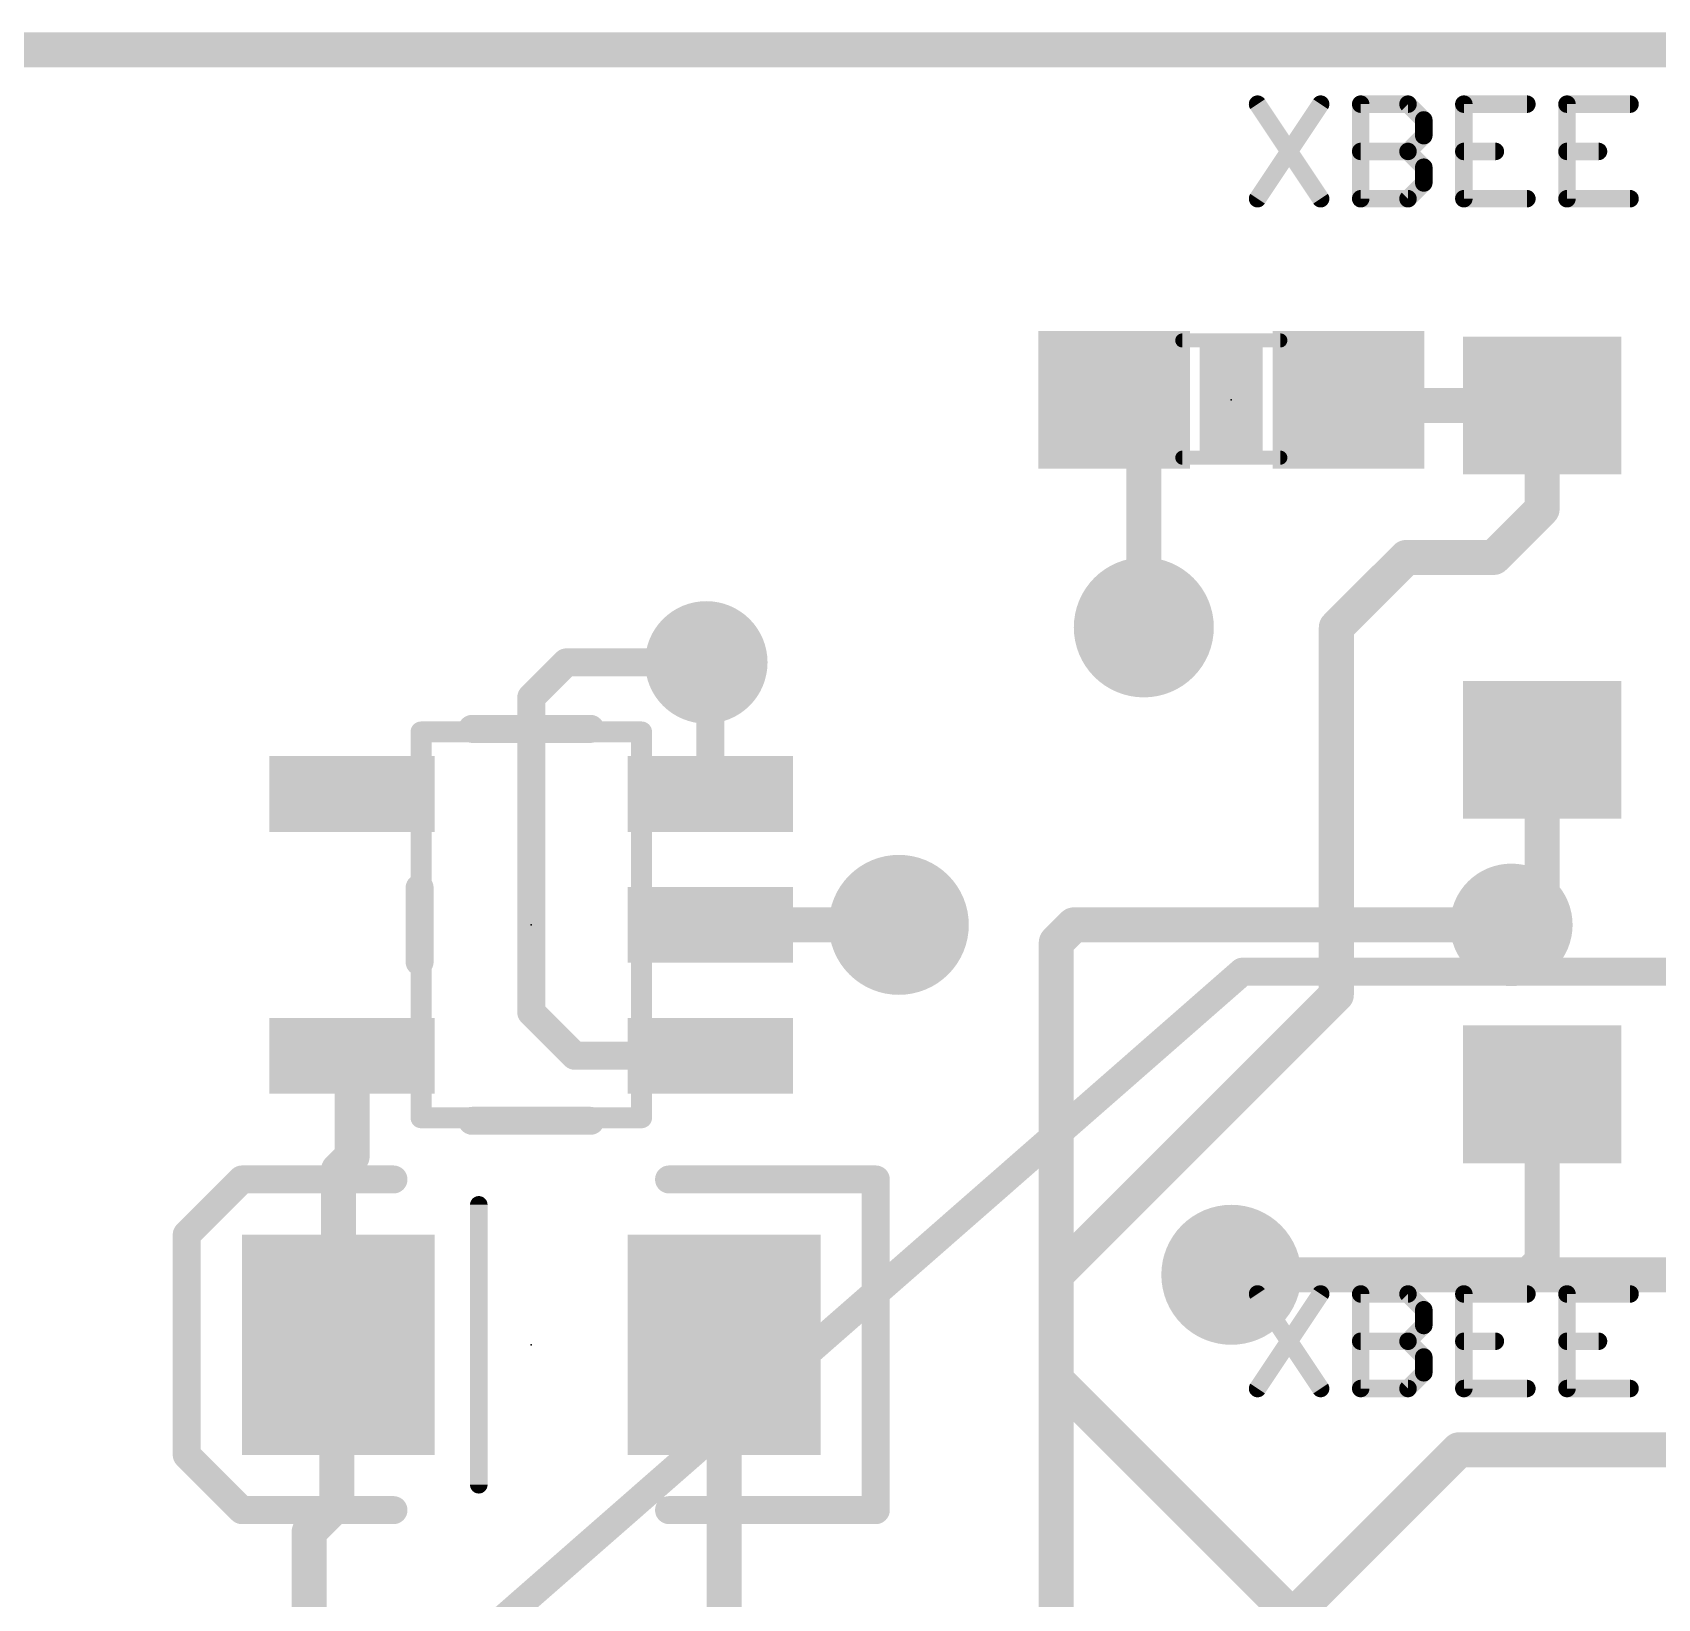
# Model space of a CAD drawing. Extents: x -27 to 95, y -17 to 50.
# Drawn here: x 33.21 to 45, y 38.29 to 49.66 of the extents above; entities that cross this region are included whole.
import ezdxf

# ---------------------------------------------------------------- set-up
doc = ezdxf.new("R2010")
doc.units = 0
for name, color, linetype in [('1', 12, 'CONTINUOUS'), ('16', 132, 'CONTINUOUS'), ('18', 110, 'CONTINUOUS'), ('20', 53, 'CONTINUOUS'), ('21', 41, 'CONTINUOUS'), ('23', 53, 'CONTINUOUS'), ('51', 53, 'CONTINUOUS')]:
    doc.layers.add(name, color=color, linetype=linetype)

# ---------------------------------------------------------------- blocks, each defined once
blk = doc.blocks.new('RECT')
blk.add_solid([(-0.5, -0.5), (0.5, -0.5), (-0.5, 0.5), (0.5, 0.5)])
blk = doc.blocks.new('ROUNDV')
at = {"const_width": 0.5}
blk.add_lwpolyline([(0, -0.25, 1), (0, 0.25, 1), (0, -0.25)], format="xyb", dxfattribs=at)

msp = doc.modelspace()

# ---------------------------------------------------------------- linework, layer by layer
at = {"layer": '1'}
for points, const_width in [([(2.54, 49.53), (91.44, 49.53)], 0.254), ([(41.275, 46.975), (41.06, 46.99)], 0.254), ([(41.275, 45.339), (41.275, 46.975)], 0.254), ([(42.6, 46.95), (42.76, 46.99)], 0.254), ([(44.165, 46.95), (42.6, 46.95)], 0.254), ([(44.165, 46.95), (44.165, 46.197)], 0.254), ([(44.165, 46.197), (43.815, 45.847)], 0.254), ([(43.18, 45.847), (42.672, 45.339)], 0.254), ([(43.815, 45.847), (43.18, 45.847)], 0.254), ([(42.672, 45.339), (42.672, 42.672)], 0.254), ([(36.83, 44.831), (37.084, 45.085)], 0.2032), ([(37.084, 45.085), (38.1, 45.085)], 0.2032), ([(38.1301, 45.0549), (38.1, 45.085)], 0.2032), ([(38.1301, 44.13), (38.1301, 45.0549)], 0.2032), ([(36.83, 42.545), (36.83, 44.831)], 0.2032), ([(44.165, 44.45), (44.165, 43.403)], 0.254), ([(44.165, 43.403), (43.942, 43.18)], 0.254), ([(38.1301, 43.18), (39.497, 43.18)], 0.254), ([(42.672, 42.672), (40.64, 40.64)], 0.254), ([(37.145, 42.23), (36.83, 42.545)], 0.2032), ([(35.5299, 42.23), (35.5299, 41.4989)], 0.254), ([(38.1301, 42.23), (37.145, 42.23)], 0.2032), ([(44.165, 41.95), (44.165, 40.736)], 0.254), ([(35.5299, 41.4989), (35.43, 41.399)], 0.254), ([(35.43, 40.132), (35.43, 41.399)], 0.254), ([(44.165, 40.736), (44.069, 40.64)], 0.254), ([(40.64, 40.64), (40.64, 39.878)], 0.254), ([(44.069, 40.64), (41.91, 40.64)], 0.254), ([(50.8, 40.64), (44.069, 40.64)], 0.254), ([(35.418, 40.12), (35.43, 40.132)], 0.254), ([(35.418, 40.12), (35.418, 38.974)], 0.254), ([(38.23, 40.132), (38.23, 37.722)], 0.254), ([(40.64, 39.878), (44.069, 36.449)], 0.254), ([(35.418, 38.974), (35.218, 38.774)], 0.254), ([(35.218, 37.719), (35.218, 38.774)], 0.254)]:
    msp.add_lwpolyline(points, dxfattribs=dict(at, const_width=const_width))
for points, const_width in [([(41.0644, 47.0533, 1), (41.0556, 46.9267)], 0.127), ([(41.3385, 46.975, 1), (41.2115, 46.975)], 0.127), ([(41.2706, 46.9117, 1), (41.2794, 47.0383)], 0.127), ([(42.6, 47.0135, 1), (42.6, 46.8865)], 0.127), ([(42.5846, 47.0116, 1), (42.6154, 46.8884)], 0.127), ([(42.7754, 46.9284, 1), (42.7446, 47.0516)], 0.127), ([(44.2285, 46.95, 1), (44.1015, 46.95)], 0.127), ([(44.165, 46.8865, 1), (44.165, 47.0135)], 0.127), ([(44.1015, 46.197, 1), (44.2285, 46.197)], 0.127), ([(44.2099, 46.1521, 1), (44.1201, 46.2419)], 0.127), ([(43.18, 45.9105, 1), (43.18, 45.7835)], 0.127), ([(43.2249, 45.8021, 1), (43.1351, 45.8919)], 0.127), ([(43.7701, 45.8919, 1), (43.8599, 45.8021)], 0.127), ([(43.815, 45.7835, 1), (43.815, 45.9105)], 0.127), ([(41.2115, 45.339, 1), (41.3385, 45.339)], 0.127), ([(42.7355, 45.339, 1), (42.6085, 45.339)], 0.127), ([(42.6271, 45.3839, 1), (42.7169, 45.2941)], 0.127), ([(37.084, 45.1358, 1), (37.084, 45.0342)], 0.1016), ([(37.1199, 45.0491, 1), (37.0481, 45.1209)], 0.1016), ([(38.1359, 45.1209, 1), (38.0641, 45.0491)], 0.1016), ([(38.1, 45.0342, 1), (38.1, 45.1358)], 0.1016), ([(38.1809, 45.0549, 1), (38.0793, 45.0549)], 0.1016), ([(38.0942, 45.019, 1), (38.166, 45.0908)], 0.1016), ([(36.8808, 44.831, 1), (36.7792, 44.831)], 0.1016), ([(36.7941, 44.8669, 1), (36.8659, 44.7951)], 0.1016), ([(44.2285, 44.45, 1), (44.1015, 44.45)], 0.127), ([(38.0793, 44.13, 1), (38.1809, 44.13)], 0.1016), ([(44.2099, 43.3581, 1), (44.1201, 43.4479)], 0.127), ([(44.1015, 43.403, 1), (44.2285, 43.403)], 0.127), ([(38.1301, 43.2435, 1), (38.1301, 43.1165)], 0.127), ([(39.497, 43.1165, 1), (39.497, 43.2435)], 0.127), ([(43.8971, 43.2249, 1), (43.9869, 43.1351)], 0.127), ([(42.6085, 42.672, 1), (42.7355, 42.672)], 0.127), ([(42.7169, 42.6271, 1), (42.6271, 42.7169)], 0.127), ([(36.8659, 42.5809, 1), (36.7941, 42.5091)], 0.1016), ([(36.7792, 42.545, 1), (36.8808, 42.545)], 0.1016), ([(35.5934, 42.23, 1), (35.4664, 42.23)], 0.127), ([(37.145, 42.2808, 1), (37.145, 42.1792)], 0.1016), ([(37.1091, 42.1941, 1), (37.1809, 42.2659)], 0.1016), ([(38.1301, 42.1792, 1), (38.1301, 42.2808)], 0.1016), ([(44.2285, 41.95, 1), (44.1015, 41.95)], 0.127), ([(35.4935, 41.399, 1), (35.3665, 41.399)], 0.127), ([(35.4664, 41.4989, 1), (35.5934, 41.4989)], 0.127), ([(35.5748, 41.454, 1), (35.485, 41.5438)], 0.127), ([(35.3851, 41.4439, 1), (35.4749, 41.3541)], 0.127), ([(44.2099, 40.6911, 1), (44.1201, 40.7809)], 0.127), ([(40.7035, 40.64, 1), (40.5765, 40.64)], 0.127), ([(40.5951, 40.6849, 1), (40.6849, 40.5951)], 0.127), ([(41.91, 40.7035, 1), (41.91, 40.5765)], 0.127), ([(44.069, 40.7035, 1), (44.069, 40.5765)], 0.127), ([(44.0241, 40.6849, 1), (44.1139, 40.5951)], 0.127), ([(44.069, 40.5765, 1), (44.069, 40.7035)], 0.127), ([(44.1015, 40.736, 1), (44.2285, 40.736)], 0.127), ([(35.4815, 40.12, 1), (35.3545, 40.12)], 0.127), ([(35.3731, 40.1649, 1), (35.4629, 40.0751)], 0.127), ([(35.4749, 40.0871, 1), (35.3851, 40.1769)], 0.127), ([(38.2935, 40.132, 1), (38.1665, 40.132)], 0.127), ([(35.3665, 40.132, 1), (35.4935, 40.132)], 0.127), ([(40.6849, 39.9229, 1), (40.5951, 39.8331)], 0.127), ([(40.5765, 39.878, 1), (40.7035, 39.878)], 0.127), ([(35.3545, 38.974, 1), (35.4815, 38.974)], 0.127), ([(35.4629, 38.9291, 1), (35.3731, 39.0189)], 0.127), ([(35.2815, 38.774, 1), (35.1545, 38.774)], 0.127), ([(35.1731, 38.8189, 1), (35.2629, 38.7291)], 0.127)]:
    msp.add_lwpolyline(points, format="xyb", dxfattribs=dict(at, const_width=const_width))
at = {"layer": '16', "const_width": 0.254}
for points in [[(2.54, 49.53), (91.44, 49.53)], [(40.767, 43.18), (40.64, 43.053)], [(43.942, 43.18), (40.767, 43.18)], [(40.64, 43.053), (40.64, 33.782)], [(43.561, 39.37), (41.783, 37.592)], [(52.197, 39.37), (43.561, 39.37)]]:
    msp.add_lwpolyline(points, dxfattribs=at)
at = {"layer": '16', "const_width": 0.127}
for points in [[(40.767, 43.2435, 1), (40.767, 43.1165)], [(40.8119, 43.1351, 1), (40.7221, 43.2249)], [(43.942, 43.1165, 1), (43.942, 43.2435)], [(40.7035, 43.053, 1), (40.5765, 43.053)], [(40.5951, 43.0979, 1), (40.6849, 43.0081)], [(43.561, 39.4335, 1), (43.561, 39.3065)], [(43.6059, 39.3251, 1), (43.5161, 39.4149)]]:
    msp.add_lwpolyline(points, format="xyb", dxfattribs=at)
at = {"layer": '20', "const_width": 0.254}
msp.add_lwpolyline([(91.44, 49.53), (2.54, 49.53)], dxfattribs=at)
at = {"layer": '21'}
for points, const_width in [([(42.1005, 49.1369), (42.5581, 48.4505)], 0.127), ([(42.5581, 49.1369), (42.1005, 48.4505)], 0.127), ([(42.8489, 48.4505), (42.8489, 49.1369)], 0.127), ([(42.8489, 49.1369), (43.1921, 49.1369)], 0.127), ([(43.1921, 49.1369), (43.3065, 49.0225)], 0.127), ([(44.0549, 49.1369), (43.5973, 49.1369)], 0.127), ([(43.5973, 49.1369), (43.5973, 48.4505)], 0.127), ([(44.8033, 49.1369), (44.3457, 49.1369)], 0.127), ([(44.3457, 49.1369), (44.3457, 48.4505)], 0.127), ([(43.3065, 49.0225), (43.3065, 48.9081)], 0.127), ([(43.3065, 48.9081), (43.1921, 48.7937)], 0.127), ([(42.8489, 48.7937), (43.1921, 48.7937)], 0.127), ([(43.1921, 48.7937), (43.3065, 48.6793)], 0.127), ([(43.5973, 48.7937), (43.8261, 48.7937)], 0.127), ([(44.3457, 48.7937), (44.5745, 48.7937)], 0.127), ([(43.3065, 48.6793), (43.3065, 48.5649)], 0.127), ([(43.3065, 48.5649), (43.1921, 48.4505)], 0.127), ([(43.1921, 48.4505), (42.8489, 48.4505)], 0.127), ([(43.5973, 48.4505), (44.0549, 48.4505)], 0.127), ([(44.3457, 48.4505), (44.8033, 48.4505)], 0.127), ([(36.4006, 44.6024), (37.2594, 44.6024)], 0.2032), ([(36.0196, 42.9116), (36.0196, 43.4484)], 0.2032), ([(34.74, 36.49), (41.99, 42.84)], 0.2032), ([(41.99, 42.84), (51.99, 42.84)], 0.2032), ([(37.2594, 41.7576), (36.4006, 41.7576)], 0.2032), ([(34.73, 41.332), (34.33, 40.932)], 0.2032), ([(35.83, 41.332), (34.73, 41.332)], 0.2032), ([(37.83, 41.332), (39.33, 41.332)], 0.2032), ([(39.33, 41.332), (39.33, 38.932)], 0.2032), ([(36.449, 39.116), (36.449, 41.148)], 0.127), ([(34.33, 40.932), (34.33, 39.332)], 0.2032), ([(42.1005, 40.5009), (42.5581, 39.8145)], 0.127), ([(42.5581, 40.5009), (42.1005, 39.8145)], 0.127), ([(42.8489, 39.8145), (42.8489, 40.5009)], 0.127), ([(42.8489, 40.5009), (43.1921, 40.5009)], 0.127), ([(43.1921, 40.5009), (43.3065, 40.3865)], 0.127), ([(43.3065, 40.3865), (43.3065, 40.2721)], 0.127), ([(44.0549, 40.5009), (43.5973, 40.5009)], 0.127), ([(43.5973, 40.5009), (43.5973, 39.8145)], 0.127), ([(44.8033, 40.5009), (44.3457, 40.5009)], 0.127), ([(44.3457, 40.5009), (44.3457, 39.8145)], 0.127), ([(43.3065, 40.2721), (43.1921, 40.1577)], 0.127), ([(42.8489, 40.1577), (43.1921, 40.1577)], 0.127), ([(43.1921, 40.1577), (43.3065, 40.0433)], 0.127), ([(43.5973, 40.1577), (43.8261, 40.1577)], 0.127), ([(44.3457, 40.1577), (44.5745, 40.1577)], 0.127), ([(43.3065, 40.0433), (43.3065, 39.9289)], 0.127), ([(43.3065, 39.9289), (43.1921, 39.8145)], 0.127), ([(43.1921, 39.8145), (42.8489, 39.8145)], 0.127), ([(43.5973, 39.8145), (44.0549, 39.8145)], 0.127), ([(44.3457, 39.8145), (44.8033, 39.8145)], 0.127), ([(34.33, 39.332), (34.73, 38.932)], 0.2032), ([(34.73, 38.932), (35.83, 38.932)], 0.2032), ([(39.33, 38.932), (37.83, 38.932)], 0.2032)]:
    msp.add_lwpolyline(points, dxfattribs=dict(at, const_width=const_width))
for points, const_width in [([(42.1269, 49.1545, 1), (42.0741, 49.1193)], 0.0635), ([(42.5845, 49.1193, 1), (42.5317, 49.1545)], 0.0635), ([(42.8807, 49.1369, 1), (42.8172, 49.1369)], 0.0635), ([(42.8489, 49.1686, 1), (42.8489, 49.1051)], 0.0635), ([(43.2146, 49.1593, 1), (43.1697, 49.1144)], 0.0635), ([(43.1921, 49.1051, 1), (43.1921, 49.1686)], 0.0635), ([(43.5973, 49.1686, 1), (43.5973, 49.1051)], 0.0635), ([(43.6291, 49.1369, 1), (43.5656, 49.1369)], 0.0635), ([(44.0549, 49.1051, 1), (44.0549, 49.1686)], 0.0635), ([(44.3457, 49.1686, 1), (44.3457, 49.1051)], 0.0635), ([(44.3775, 49.1369, 1), (44.314, 49.1369)], 0.0635), ([(44.8033, 49.1051, 1), (44.8033, 49.1686)], 0.0635), ([(43.3383, 49.0225, 1), (43.2748, 49.0225)], 0.0635), ([(43.2841, 49, 1), (43.329, 49.0449)], 0.0635), ([(43.2748, 48.9081, 1), (43.3383, 48.9081)], 0.0635), ([(43.329, 48.8856, 1), (43.2841, 48.9305)], 0.0635), ([(42.8489, 48.8254, 1), (42.8489, 48.7619)], 0.0635), ([(43.2146, 48.8161, 1), (43.1697, 48.7712)], 0.0635), ([(43.1697, 48.8161, 1), (43.2146, 48.7712)], 0.0635), ([(43.1921, 48.7619, 1), (43.1921, 48.8254)], 0.0635), ([(43.5973, 48.8254, 1), (43.5973, 48.7619)], 0.0635), ([(43.8261, 48.7619, 1), (43.8261, 48.8254)], 0.0635), ([(44.3457, 48.8254, 1), (44.3457, 48.7619)], 0.0635), ([(44.5745, 48.7619, 1), (44.5745, 48.8254)], 0.0635), ([(43.3383, 48.6793, 1), (43.2748, 48.6793)], 0.0635), ([(43.2841, 48.6568, 1), (43.329, 48.7017)], 0.0635), ([(43.2748, 48.5649, 1), (43.3383, 48.5649)], 0.0635), ([(43.329, 48.5424, 1), (43.2841, 48.5873)], 0.0635), ([(42.0741, 48.4681, 1), (42.1269, 48.4329)], 0.0635), ([(42.5317, 48.4329, 1), (42.5845, 48.4681)], 0.0635), ([(42.8489, 48.4823, 1), (42.8489, 48.4188)], 0.0635), ([(42.8172, 48.4505, 1), (42.8807, 48.4505)], 0.0635), ([(43.1697, 48.473, 1), (43.2146, 48.428)], 0.0635), ([(43.1921, 48.4188, 1), (43.1921, 48.4823)], 0.0635), ([(43.5973, 48.4823, 1), (43.5973, 48.4188)], 0.0635), ([(43.5656, 48.4505, 1), (43.6291, 48.4505)], 0.0635), ([(44.0549, 48.4188, 1), (44.0549, 48.4823)], 0.0635), ([(44.3457, 48.4823, 1), (44.3457, 48.4188)], 0.0635), ([(44.314, 48.4505, 1), (44.3775, 48.4505)], 0.0635), ([(44.8033, 48.4188, 1), (44.8033, 48.4823)], 0.0635), ([(36.4006, 44.6532, 1), (36.4006, 44.5516)], 0.1016), ([(37.2594, 44.5516, 1), (37.2594, 44.6532)], 0.1016), ([(36.0704, 43.4484, 1), (35.9688, 43.4484)], 0.1016), ([(35.9688, 42.9116, 1), (36.0704, 42.9116)], 0.1016), ([(41.99, 42.8908, 1), (41.99, 42.7892)], 0.1016), ([(42.0235, 42.8018, 1), (41.9565, 42.8782)], 0.1016), ([(36.4006, 41.8084, 1), (36.4006, 41.7068)], 0.1016), ([(37.2594, 41.7068, 1), (37.2594, 41.8084)], 0.1016), ([(34.73, 41.3828, 1), (34.73, 41.2812)], 0.1016), ([(34.7659, 41.2961, 1), (34.6941, 41.3679)], 0.1016), ([(35.83, 41.2812, 1), (35.83, 41.3828)], 0.1016), ([(37.83, 41.3828, 1), (37.83, 41.2812)], 0.1016), ([(39.3808, 41.332, 1), (39.2792, 41.332)], 0.1016), ([(39.33, 41.2812, 1), (39.33, 41.3828)], 0.1016), ([(36.4808, 41.148, 1), (36.4173, 41.148)], 0.0635), ([(34.3808, 40.932, 1), (34.2792, 40.932)], 0.1016), ([(34.2941, 40.9679, 1), (34.3659, 40.8961)], 0.1016), ([(42.1269, 40.5185, 1), (42.0741, 40.4833)], 0.0635), ([(42.5845, 40.4833, 1), (42.5317, 40.5185)], 0.0635), ([(42.8807, 40.5009, 1), (42.8172, 40.5009)], 0.0635), ([(42.8489, 40.5326, 1), (42.8489, 40.4691)], 0.0635), ([(43.2146, 40.5233, 1), (43.1697, 40.4784)], 0.0635), ([(43.1921, 40.4691, 1), (43.1921, 40.5326)], 0.0635), ([(43.3383, 40.3865, 1), (43.2748, 40.3865)], 0.0635), ([(43.5973, 40.5326, 1), (43.5973, 40.4691)], 0.0635), ([(43.6291, 40.5009, 1), (43.5656, 40.5009)], 0.0635), ([(44.0549, 40.4691, 1), (44.0549, 40.5326)], 0.0635), ([(44.3457, 40.5326, 1), (44.3457, 40.4691)], 0.0635), ([(44.3775, 40.5009, 1), (44.314, 40.5009)], 0.0635), ([(44.8033, 40.4691, 1), (44.8033, 40.5326)], 0.0635), ([(43.2841, 40.364, 1), (43.329, 40.4089)], 0.0635), ([(43.329, 40.2496, 1), (43.2841, 40.2945)], 0.0635), ([(42.8489, 40.1894, 1), (42.8489, 40.1259)], 0.0635), ([(43.2146, 40.1801, 1), (43.1697, 40.1352)], 0.0635), ([(43.1697, 40.1801, 1), (43.2146, 40.1352)], 0.0635), ([(43.1921, 40.1259, 1), (43.1921, 40.1894)], 0.0635), ([(43.2748, 40.2721, 1), (43.3383, 40.2721)], 0.0635), ([(43.5973, 40.1894, 1), (43.5973, 40.1259)], 0.0635), ([(43.8261, 40.1259, 1), (43.8261, 40.1894)], 0.0635), ([(44.3457, 40.1894, 1), (44.3457, 40.1259)], 0.0635), ([(44.5745, 40.1259, 1), (44.5745, 40.1894)], 0.0635), ([(43.3383, 40.0433, 1), (43.2748, 40.0433)], 0.0635), ([(43.2841, 40.0208, 1), (43.329, 40.0657)], 0.0635), ([(43.329, 39.9064, 1), (43.2841, 39.9513)], 0.0635), ([(42.0741, 39.8321, 1), (42.1269, 39.7969)], 0.0635), ([(42.5317, 39.7969, 1), (42.5845, 39.8321)], 0.0635), ([(42.8489, 39.8463, 1), (42.8489, 39.7828)], 0.0635), ([(43.1697, 39.837, 1), (43.2146, 39.792)], 0.0635), ([(43.1921, 39.7828, 1), (43.1921, 39.8463)], 0.0635), ([(43.2748, 39.9289, 1), (43.3383, 39.9289)], 0.0635), ([(43.5973, 39.8463, 1), (43.5973, 39.7828)], 0.0635), ([(44.0549, 39.7828, 1), (44.0549, 39.8463)], 0.0635), ([(44.3457, 39.8463, 1), (44.3457, 39.7828)], 0.0635), ([(44.8033, 39.7828, 1), (44.8033, 39.8463)], 0.0635), ([(42.8172, 39.8145, 1), (42.8807, 39.8145)], 0.0635), ([(43.5656, 39.8145, 1), (43.6291, 39.8145)], 0.0635), ([(44.314, 39.8145, 1), (44.3775, 39.8145)], 0.0635), ([(34.3659, 39.3679, 1), (34.2941, 39.2961)], 0.1016), ([(34.2792, 39.332, 1), (34.3808, 39.332)], 0.1016), ([(34.73, 38.9828, 1), (34.73, 38.8812)], 0.1016), ([(35.83, 38.8812, 1), (35.83, 38.9828)], 0.1016), ([(36.4173, 39.116, 1), (36.4808, 39.116)], 0.0635), ([(37.83, 38.9828, 1), (37.83, 38.8812)], 0.1016), ([(39.33, 38.8812, 1), (39.33, 38.9828)], 0.1016), ([(34.6941, 38.8961, 1), (34.7659, 38.9679)], 0.1016), ([(39.2792, 38.932, 1), (39.3808, 38.932)], 0.1016)]:
    msp.add_lwpolyline(points, format="xyb", dxfattribs=dict(at, const_width=const_width))
at = {"layer": '23'}
for p in [(41.91, 46.99), (36.83, 43.18), (36.83, 40.132)]:
    msp.add_point(p, dxfattribs=at)
at = {"layer": '51'}
for points, const_width in [([(41.554, 47.422), (42.266, 47.422)], 0.1016), ([(41.554, 46.571), (42.266, 46.571)], 0.1016), ([(36.03, 41.78), (36.03, 44.58)], 0.1524), ([(36.03, 44.58), (37.63, 44.58)], 0.1524), ([(37.63, 44.58), (37.63, 41.78)], 0.1524), ([(36.03, 41.78), (37.63, 41.78)], 0.1524)]:
    msp.add_lwpolyline(points, dxfattribs=dict(at, const_width=const_width))
for points, const_width in [([(41.554, 47.4474, 1), (41.554, 47.3966)], 0.0508), ([(42.266, 47.3966, 1), (42.266, 47.4474)], 0.0508), ([(41.554, 46.5964, 1), (41.554, 46.5456)], 0.0508), ([(42.266, 46.5456, 1), (42.266, 46.5964)], 0.0508), ([(36.0681, 44.58, 1), (35.9919, 44.58)], 0.0762), ([(36.03, 44.6181, 1), (36.03, 44.5419)], 0.0762), ([(37.6681, 44.58, 1), (37.5919, 44.58)], 0.0762), ([(37.63, 44.5419, 1), (37.63, 44.6181)], 0.0762), ([(36.03, 41.8181, 1), (36.03, 41.7419)], 0.0762), ([(35.9919, 41.78, 1), (36.0681, 41.78)], 0.0762), ([(37.5919, 41.78, 1), (37.6681, 41.78)], 0.0762), ([(37.63, 41.7419, 1), (37.63, 41.8181)], 0.0762)]:
    msp.add_lwpolyline(points, format="xyb", dxfattribs=dict(at, const_width=const_width))

# ---------------------------------------------------------------- block references
at = {"layer": '1', "xscale": 1.1}
for p in [(41.06, 46.99), (42.76, 46.99)]:
    msp.add_blockref('RECT', p, dxfattribs=at)
at = {"layer": '1', "yscale": 1.15, "rotation": 270}
for p in [(44.165, 46.95), (44.165, 44.45), (44.165, 41.95)]:
    msp.add_blockref('RECT', p, dxfattribs=at)
at = {"layer": '1'}
for p, xscale, yscale, rotation in [((35.5299, 44.13), 0.55, 1.2, 90), ((38.1301, 44.13), 0.55, 1.2, 90), ((38.1301, 43.18), 0.55, 1.2, 90), ((35.5299, 42.23), 0.55, 1.2, 90), ((38.1301, 42.23), 0.55, 1.2, 90), ((35.43, 40.132), 1.6, 1.4, 270), ((38.23, 40.132), 1.6, 1.4, 270)]:
    msp.add_blockref('RECT', p, dxfattribs=dict(at, xscale=xscale, yscale=yscale, rotation=rotation))
at = {"layer": '18'}
for p, xscale, yscale in [((41.275, 45.339), 1.016, 1.016), ((41.275, 45.339), 1.016, 1.016), ((38.1, 45.085), 0.889, 0.889), ((38.1, 45.085), 0.889, 0.889), ((39.497, 43.18), 1.016, 1.016), ((39.497, 43.18), 1.016, 1.016), ((43.942, 43.18), 0.889, 0.889), ((43.942, 43.18), 0.889, 0.889), ((41.91, 40.64), 1.016, 1.016), ((41.91, 40.64), 1.016, 1.016)]:
    msp.add_blockref('ROUNDV', p, dxfattribs=dict(at, xscale=xscale, yscale=yscale))
at = {"layer": '21', "xscale": 0.4572, "yscale": 0.762}
msp.add_blockref('RECT', (41.91, 46.99), dxfattribs=at)
at = {"layer": '51', "xscale": 0.5001, "yscale": 0.95}
for p in [(41.3219, 46.9951), (42.4903, 46.9951)]:
    msp.add_blockref('RECT', p, dxfattribs=at)
at = {"layer": '51', "xscale": 0.5, "yscale": 0.65, "rotation": 90}
for p in [(35.655, 44.13), (38.005, 44.13), (38.005, 43.18), (35.655, 42.23), (38.005, 42.23)]:
    msp.add_blockref('RECT', p, dxfattribs=at)

doc.saveas('drawing.dxf')
